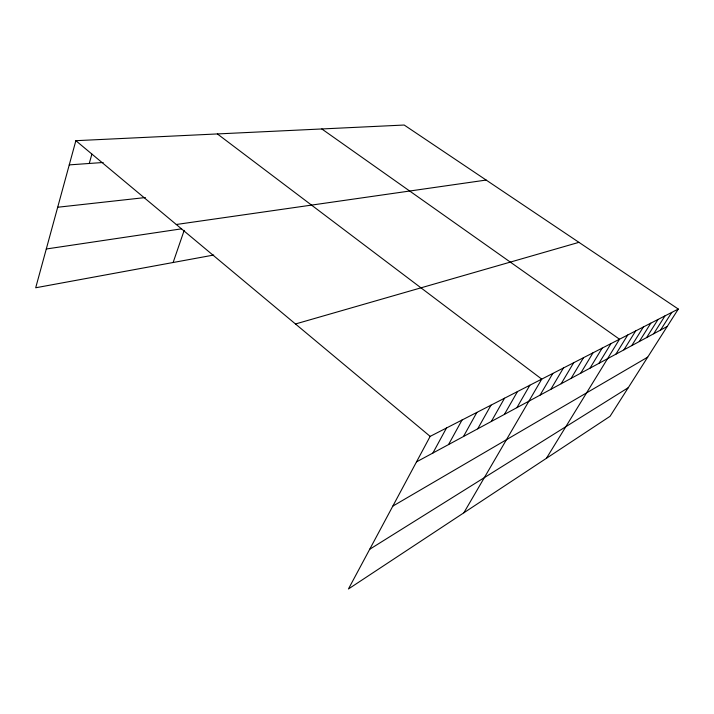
<?xml version="1.0" encoding="UTF-8"?>
<svg xmlns="http://www.w3.org/2000/svg" width="714" height="714" viewBox="0 0 714 714"><rect width="100%" height="100%" fill="white"/><g stroke="black" fill="none" stroke-linecap="round" stroke-linejoin="round"><path stroke-width="1.07" d="M678.3 309.055L430.158 436.379L348.45 588.97L610.059 416.298L678.3 309.055L404.186 125.03L75.862 140.685L35.7 287.769L213.709 255.041M89.25 163.47L91.883 154.179M173.127 262.502L184.185 230.372M432.907 453.015L446.482 428.007M448.544 444.572L462.029 420.028M463.466 436.513L476.854 412.424M477.72 428.811L491 405.159M491.348 421.447L504.53 398.216M504.396 414.406L517.471 391.575M516.9 407.649L529.859 385.221M463.85 512.795L541.739 379.125L217.386 133.937M540.07 395.137L552.806 373.449M550.815 389.335L563.435 367.987M561.159 383.748L573.672 362.739M571.12 378.366L583.525 357.687M580.723 373.181L593.013 352.814M589.987 368.174L602.161 348.12M598.921 363.346L610.979 343.595M546.424 458.299L619.502 339.221L321.818 128.957M615.896 354.18L627.731 335M623.956 349.824L635.683 330.921M631.756 345.612L643.368 326.976M639.307 341.542L650.811 323.156M646.616 337.588L658.013 319.461M653.703 333.768L664.984 315.883M660.566 330.055L671.749 312.411M369.709 549.271L628.275 387.675M392.816 506.119L647.696 357.152M416.512 461.878L667.224 326.459M295.48 323.977L578.938 242.341M46.285 248.99L181.606 228.828M176.287 224.499L486.163 180.062M57.682 207.247L145.397 197.546M69.249 164.889L103.155 162.489M75.862 140.685L430.158 436.379"/></g></svg>
